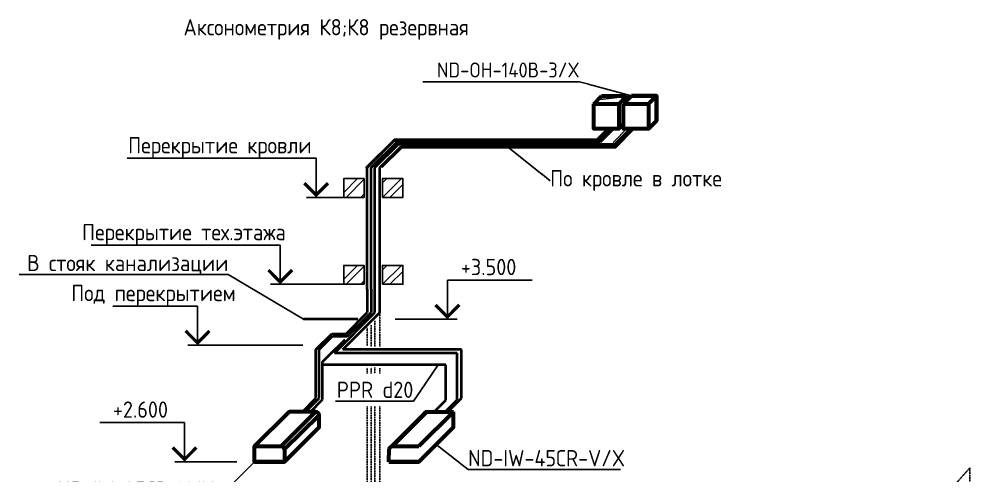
# Model space of a CAD drawing. Header units: millimetres. Extents: x -129048 to 476301, y -5853 to 215316.
# Drawn here: x 29159 to 43748, y 118839 to 125850 of the extents above; entities that cross this region are included whole.
import ezdxf
from ezdxf import colors
from ezdxf.entities.mleader import LeaderData, LeaderLine
from ezdxf.enums import TextEntityAlignment as Align
from ezdxf.math import Vec2, Vec3

# ---------------------------------------------------------------- set-up
doc = ezdxf.new("R2010")
doc.units = ezdxf.units.MM
doc.linetypes.add('ADSK_Штриховая_ш3 п1_5', pattern=[4.5, 3, -1.5])
for name, color, linetype, lineweight in [('GAZLAITER', 1, 'Continuous', 40), ('Дренаж', 36, 'Continuous', 40), ('Кондеи', 6, 'Continuous', 60)]:
    doc.layers.add(name, color=color, linetype=linetype, lineweight=lineweight)
doc.styles.add('PIK', font='isocpeur.ttf', dxfattribs={"width": 0.9, "height": 250})
doc.styles.add('TRAJECTORY_TEXT_STYLE', font='simplex.shx', dxfattribs={"width": 0.65})

# ---------------------------------------------------------------- blocks, each defined once
blk = doc.blocks.new('*U3180')
at = {"color": 0, "linetype": 'ByBlock', "lineweight": -2}
for p, q in [((0, 6), (29, 6)), ((-4.24, 0), (0, 0))]:
    blk.add_line(p, q, dxfattribs=at)
at = {"color": 0, "linetype": 'ByBlock', "lineweight": -2, "ltscale": 100}
blk.add_line((-1.5, 0), (1.5, 0), dxfattribs=at)
blk.add_lwpolyline([(0, 0), (0, 6)], dxfattribs=at)
at = {"color": 0, "linetype": 'ByBlock', "lineweight": -2, "ltscale": 100, "const_width": 0.5}
blk.add_lwpolyline([(1.82, 2.18), (0, 0.35), (-1.82, 2.18)], dxfattribs=at)
at = {"linetype": 'ByBlock', "lineweight": -2, "ltscale": 100, "style": 'TRAJECTORY_TEXT_STYLE', "width": 0.65}
blk.add_attdef('Отм.', text='', height=3.5, dxfattribs=at).set_placement((14.5, 6), align=Align.BOTTOM_CENTER)
at = {"color": 0, "linetype": 'ByBlock', "lineweight": -2, "ltscale": 100, "style": 'TRAJECTORY_TEXT_STYLE', "width": 0.65}
blk.add_attdef('Прим.', text='', height=3.5, dxfattribs=at).set_placement((17.57, 4.8), align=Align.TOP_CENTER)
blk = doc.blocks.new('*U3181')
at = {"color": 0, "linetype": 'ByBlock', "lineweight": -2}
for p, q in [((0, 6), (29, 6)), ((-9.75, 0), (0, 0))]:
    blk.add_line(p, q, dxfattribs=at)
at = {"color": 0, "linetype": 'ByBlock', "lineweight": -2, "ltscale": 100}
blk.add_line((-1.5, 0), (1.5, 0), dxfattribs=at)
blk.add_lwpolyline([(0, 0), (0, 6)], dxfattribs=at)
at = {"color": 0, "linetype": 'ByBlock', "lineweight": -2, "ltscale": 100, "const_width": 0.5}
blk.add_lwpolyline([(1.82, 2.18), (0, 0.35), (-1.82, 2.18)], dxfattribs=at)
at = {"linetype": 'ByBlock', "lineweight": -2, "ltscale": 100, "style": 'TRAJECTORY_TEXT_STYLE', "width": 0.65}
blk.add_attdef('Отм.', text='', height=3.5, dxfattribs=at).set_placement((14.5, 6), align=Align.BOTTOM_CENTER)
at = {"color": 0, "linetype": 'ByBlock', "lineweight": -2, "ltscale": 100, "style": 'TRAJECTORY_TEXT_STYLE', "width": 0.65}
blk.add_attdef('Прим.', text='', height=3.5, dxfattribs=at).set_placement((17.57, 4.8), align=Align.TOP_CENTER)
blk = doc.blocks.new('*U3240')
at = {"color": 0, "linetype": 'ByBlock', "lineweight": -2}
for p, q in [((0, 6), (13, 6)), ((-8, 0), (0, 0))]:
    blk.add_line(p, q, dxfattribs=at)
at = {"color": 0, "linetype": 'ByBlock', "lineweight": -2, "ltscale": 100}
blk.add_line((-1.5, 0), (1.5, 0), dxfattribs=at)
blk.add_lwpolyline([(0, 0), (0, 6)], dxfattribs=at)
at = {"color": 0, "linetype": 'ByBlock', "lineweight": -2, "ltscale": 100, "const_width": 0.5}
blk.add_lwpolyline([(1.82, 2.18), (0, 0.35), (-1.82, 2.18)], dxfattribs=at)
at = {"linetype": 'ByBlock', "lineweight": -2, "ltscale": 100, "style": 'TRAJECTORY_TEXT_STYLE', "width": 0.65}
blk.add_attdef('Отм.', text='', height=3.5, dxfattribs=at).set_placement((6.5, 6), align=Align.BOTTOM_CENTER)
at = {"color": 0, "linetype": 'ByBlock', "lineweight": -2, "ltscale": 100, "style": 'TRAJECTORY_TEXT_STYLE', "width": 0.65}
blk.add_attdef('Прим.', text='', height=3.5, dxfattribs=at).set_placement((9.57, 4.8), align=Align.TOP_CENTER)
blk = doc.blocks.new('*U3179')
at = {"color": 0, "linetype": 'ByBlock', "lineweight": -2}
for p, q in [((0, 6), (13, 6)), ((-16.14, 0), (0, 0))]:
    blk.add_line(p, q, dxfattribs=at)
at = {"color": 0, "linetype": 'ByBlock', "lineweight": -2, "ltscale": 100}
blk.add_line((-1.5, 0), (1.5, 0), dxfattribs=at)
blk.add_lwpolyline([(0, 0), (0, 6)], dxfattribs=at)
at = {"color": 0, "linetype": 'ByBlock', "lineweight": -2, "ltscale": 100, "const_width": 0.5}
blk.add_lwpolyline([(1.82, 2.18), (0, 0.35), (-1.82, 2.18)], dxfattribs=at)
at = {"linetype": 'ByBlock', "lineweight": -2, "ltscale": 100, "style": 'TRAJECTORY_TEXT_STYLE', "width": 0.65}
blk.add_attdef('Отм.', text='', height=3.5, dxfattribs=at).set_placement((6.5, 6), align=Align.BOTTOM_CENTER)
at = {"color": 0, "linetype": 'ByBlock', "lineweight": -2, "ltscale": 100, "style": 'TRAJECTORY_TEXT_STYLE', "width": 0.65}
blk.add_attdef('Прим.', text='', height=3.5, dxfattribs=at).set_placement((9.57, 4.8), align=Align.TOP_CENTER)

msp = doc.modelspace()

# ---------------------------------------------------------------- hatches: boundary and pattern name
h = msp.add_hatch()
h.set_pattern_fill('ANSI32', color=256, scale=25)
h.set_pattern_definition([(45, (58849.68, 119274.86), (-168.3798, 168.3798), []), (45, (58961.93, 119274.86), (-168.3798, 168.3798), [])])
h.paths.add_polyline_path([(34453.86289, 123401.9887), (34141.05747, 123401.9887), (34141.05747, 123114.01574), (34453.86289, 123114.01574)])
h.paths.add_polyline_path([(34735.06893, 123401.9887), (34735.06893, 123114.01574), (35047.87435, 123114.01574), (35047.87435, 123401.9887)])
h = msp.add_hatch()
h.set_pattern_fill('ANSI32', color=256, scale=25)
h.set_pattern_definition([(45, (58849.68, 117941.64), (-168.3798, 168.3798), []), (45, (58961.93, 117941.64), (-168.3798, 168.3798), [])])
h.paths.add_polyline_path([(34453.86289, 122068.77031), (34141.05747, 122068.77031), (34141.05747, 121780.79735), (34453.86289, 121780.79735)])
h.paths.add_polyline_path([(34735.06893, 122068.77031), (34735.06893, 121780.79735), (35047.87435, 121780.79735), (35047.87435, 122068.77031)])

# ---------------------------------------------------------------- linework, layer by layer
for p, q in [((38019.97746, 124007.11121), (38202.27512, 124189.40887)), ((38318.34032, 124189.40887), (38083.99123, 123955.05977)), ((38271.69611, 123955.05977), (38501.27018, 124184.63384)), ((38314.21444, 123875.48844), (38602.76741, 124164.0414)), ((34476.81003, 123569.49991), (34914.42133, 124007.11121)), ((34914.42133, 124007.11121), (38019.97746, 124007.11121)), ((34729.57633, 123569.49991), (35035.56486, 123875.48844)), ((35035.56486, 123875.48844), (38314.21444, 123875.48844))]:
    msp.add_line(p, q)
for points in [[(34453.86289, 123114.01574), (34141.05747, 123114.01574), (34141.05747, 123401.9887), (34453.86289, 123401.9887)], [(34735.06893, 123114.01574), (35047.87435, 123114.01574), (35047.87435, 123401.9887), (34735.06893, 123401.9887)], [(34453.86289, 121780.79735), (34141.05747, 121780.79735), (34141.05747, 122068.77031), (34453.86289, 122068.77031)], [(34735.06893, 121780.79735), (35047.87435, 121780.79735), (35047.87435, 122068.77031), (34735.06893, 122068.77031)]]:
    msp.add_lwpolyline(points, close=True)
at = {"layer": 'GAZLAITER', "color": 5}
for p, q in [((38035.63985, 123984.33548), (38236.72191, 124185.41754)), ((38299.34415, 123928.49938), (38555.67602, 124184.83126)), ((34501.92995, 123569.49991), (34916.76552, 123984.33548)), ((34619.89614, 123569.49991), (34978.89562, 123928.49938)), ((34916.76552, 123984.33548), (38035.63985, 123984.33548)), ((34978.89562, 123928.49938), (38298.2565, 123928.49938)), ((34501.92995, 121705.81087), (34501.92995, 123569.49991)), ((34619.89614, 121705.81087), (34619.89614, 123569.49991)), ((34501.92995, 121705.81087), (34501.92995, 121346.56229)), ((34619.89614, 121346.56229), (34619.89614, 121705.81087))]:
    msp.add_line(p, q, dxfattribs=at)
at = {"layer": 'GAZLAITER'}
for p, q in [((38058.62117, 123962.3805), (38281.65821, 124185.41754)), ((38307.30633, 123895.32806), (38596.80952, 124184.83126)), ((34561.48862, 123569.49991), (34954.36921, 123962.3805)), ((34694.11232, 123569.49991), (35019.94047, 123895.32806)), ((34954.36921, 123962.3805), (38058.62117, 123962.3805)), ((35019.94047, 123895.32806), (38307.30633, 123895.32806)), ((34561.48862, 121705.81087), (34561.48862, 123569.49991)), ((34694.11232, 121705.81087), (34694.11232, 123569.49991)), ((34561.48862, 121705.81087), (34561.48862, 121346.56229)), ((34694.11232, 121346.56229), (34694.11232, 121705.81087)), ((34126.86475, 120779.31472), (34694.11232, 121346.56229)), ((34197.08108, 120982.15474), (34561.48862, 121346.56229)), ((33764.44054, 120779.31472), (33967.28055, 120982.15474)), ((33967.28055, 120982.15474), (34197.08108, 120982.15474)), ((33764.44054, 120031.49135), (33764.44054, 120779.31472)), ((35946.85921, 120779.31472), (34126.86475, 120779.31472)), ((35946.85921, 120031.49135), (35946.85921, 120779.31472)), ((33556.5136, 119823.56441), (33764.44054, 120031.49135)), ((35738.93227, 119823.56441), (35946.85921, 120031.49135))]:
    msp.add_line(p, q, dxfattribs=at)
at = {"layer": 'GAZLAITER', "color": 5, "lineweight": 40, "ltscale": 10}
for p, q in [((33997.08273, 120723.74887), (34619.89614, 121346.56229)), ((34177.78629, 121022.41863), (34501.92995, 121346.56229)), ((33714.2143, 120779.31472), (33957.3182, 121022.41863)), ((33957.3182, 121022.41863), (34177.78629, 121022.41863)), ((33714.2143, 120031.49135), (33714.2143, 120779.31472)), ((35879.94176, 120723.74887), (33997.08273, 120723.74887)), ((35879.94176, 120005.50693), (35879.94176, 120723.74887)), ((33506.28736, 119823.56441), (33714.2143, 120031.49135)), ((35697.99924, 119823.56441), (35879.94176, 120005.50693))]:
    msp.add_line(p, q, dxfattribs=at)
at = {"layer": 'Дренаж'}
for p, q in [((34359.29076, 121245.0711), (33521.10321, 121245.0711)), ((33909.32005, 120681.50029), (34161.61666, 120933.79689)), ((33816.0417, 120588.22193), (33909.32005, 120681.50029)), ((33816.0417, 120010.31194), (33816.0417, 120588.22193)), ((35704.48676, 120545.42627), (33816.0417, 120545.42627)), ((35704.48676, 120002.2468), (35704.48676, 120545.42627)), ((33629.29417, 119823.56441), (33816.0417, 120010.31194)), ((35525.80437, 119823.56441), (35704.48676, 120002.2468))]:
    msp.add_line(p, q, dxfattribs=at)
at = {"layer": 'Кондеи'}
for p, q in [((37975.21432, 124551.05316), (38094.94808, 124670.78691)), ((38094.94808, 124670.78691), (38479.33908, 124670.78691)), ((38359.60532, 124551.05316), (38479.33908, 124670.78691)), ((38433.3058, 124551.05316), (38553.03956, 124670.78691)), ((38479.33908, 124670.78691), (38479.33908, 124597.08644)), ((38817.69679, 124551.05316), (38937.43055, 124670.78691)), ((38433.3058, 124240.36263), (38359.60532, 124166.66216)), ((38937.43055, 124286.39592), (38817.69679, 124166.66216)), ((33181.21039, 119294.93984), (33709.83496, 119823.56441)), ((33234.3902, 119251.74058), (33763.01476, 119772.91361)), ((33763.01476, 119586.57982), (33763.01476, 119772.91361)), ((34874.11604, 119291.50833), (35365.78439, 119783.17668)), ((35416.15266, 119823.56441), (34887.5281, 119294.93984)), ((35823.38464, 119823.56441), (35294.76007, 119294.93984)), ((35416.15266, 119823.56441), (35823.38464, 119823.56441)), ((35823.38464, 119586.57982), (35823.38464, 119823.56441)), ((34834.34829, 119057.95526), (34837.15983, 119254.55211)), ((34887.5281, 119294.93984), (35294.76007, 119294.93984))]:
    msp.add_line(p, q, dxfattribs=at)
at = {"layer": 'Кондеи', "color": 18, "linetype": 'ADSK_Штриховая_ш3 п1_5', "lineweight": 25, "true_color": 0x000000}
for p, q in [((34694.11232, 120825.26605), (34694.11232, 121346.56229)), ((34501.92995, 120834.22073), (34501.92995, 121109.94394)), ((34561.48862, 120824.10134), (34561.48862, 121151.87929)), ((34619.89614, 121221.67701), (34619.89614, 120824.29987)), ((34501.92995, 118417.63707), (34501.92995, 120498.90807)), ((34619.89614, 120503.13394), (34619.89614, 120317.05585)), ((34561.48862, 118417.63707), (34561.48862, 120496.75827)), ((34694.11232, 120318.25838), (34694.11232, 120492.47757)), ((34619.89614, 120163.17566), (34619.89614, 118417.63707)), ((34694.11232, 118417.63707), (34694.11232, 120144.61399)), ((43747.61191, 117771.67559), (43747.61191, 118965.85536))]:
    msp.add_line(p, q, dxfattribs=at)
at = {"layer": 'Кондеи'}
for points in [[(38553.03956, 124670.78691), (38937.43055, 124670.78691), (38937.43055, 124286.39592), (38937.43055, 124670.78691)], [(37975.21432, 124551.05316), (38359.60532, 124551.05316), (38359.60532, 124166.66216), (37975.21432, 124166.66216)], [(38433.3058, 124551.05316), (38817.69679, 124551.05316), (38817.69679, 124166.66216), (38433.3058, 124166.66216)], [(32773.97841, 119057.95526), (33234.3902, 119057.95526), (33763.01476, 119586.57982), (33234.3902, 119057.95526)], [(34834.34829, 119057.95526), (35294.76007, 119057.95526), (35823.38464, 119586.57982), (35294.76007, 119057.95526)]]:
    msp.add_lwpolyline(points, close=True, dxfattribs=at)
for points in [[(33709.97174, 119823.56441), (33302.60298, 119823.56441), (32773.97841, 119294.93984), (33181.21039, 119294.93984)], [(33234.3902, 119251.74058), (33234.3902, 119057.95526), (32773.97841, 119057.95526), (32773.97841, 119294.93984), (33181.21039, 119294.93984)]]:
    msp.add_lwpolyline(points, dxfattribs=at)
for centre, radius, start, end in [((33702.47726, 119762.61646), 61.40701, 9.653363296, 82.989805168), ((35423.64714, 119762.61646), 61.40701, 97.010194832, 160.438479087), ((33171.34786, 119228.46599), 67.20151, 20.263629314, 81.560757462), ((34895.02257, 119233.99189), 61.40701, 97.010194832, 160.438479087)]:
    msp.add_arc(centre, radius, start, end, dxfattribs=at)

# ---------------------------------------------------------------- block references
ref = msp.add_blockref('*U3180', (33717.11741, 123114.01574), dxfattribs=dict(xscale=-100, yscale=100, zscale=100))
ref.add_attrib('Отм.', 'Перекрытие кровли', dxfattribs={"linetype": 'ByBlock', "lineweight": -2, "ltscale": 100, "height": 250, "style": 'PIK', "width": 0.9}).set_placement((32240.5265, 123714.01574), align=Align.BOTTOM_CENTER)
ref = msp.add_blockref('*U3181', (33166.49777, 121780.79735), dxfattribs=dict(xscale=-100, yscale=100, zscale=100))
ref.add_attrib('Отм.', 'Перекрытие тех.этажа', dxfattribs={"linetype": 'ByBlock', "lineweight": -2, "ltscale": 100, "height": 250, "style": 'PIK', "width": 0.9}).set_placement((31689.90686, 122380.79735), align=Align.BOTTOM_CENTER)
ref = msp.add_blockref('*U3240', (35731.6887, 121245.0711), dxfattribs=dict(xscale=100, yscale=100, zscale=100))
ref.add_attrib('Отм.', '+3.500', dxfattribs={"linetype": 'ByBlock', "lineweight": -2, "ltscale": 100, "height": 250, "style": 'PIK', "width": 0.9}).set_placement((36363.45006, 121845.0711), align=Align.BOTTOM_CENTER)
ref = msp.add_blockref('*U3179', (31897.87227, 120846.08821), dxfattribs=dict(xscale=-100, yscale=100, zscale=100))
ref.add_attrib('Отм.', 'Под перекрытием', dxfattribs={"linetype": 'ByBlock', "lineweight": -2, "ltscale": 100, "height": 250, "style": 'PIK', "width": 0.9}).set_placement((31221.28136, 121446.08821), align=Align.BOTTOM_CENTER)

# ---------------------------------------------------------------- texts
at = {"insert": (31683.63189, 125849.18378), "char_height": 250, "attachment_point": 1, "style": 'PIK'}
msp.add_mtext_dynamic_manual_height_columns('Аксонометрия К8;К8 резервная', width=6845.9417764, gutter_width=1250, heights=[0], dxfattribs=at)

# ---------------------------------------------------------------- next in the draw order: leaders
at = {"layer": 'GAZLAITER', "color": 18, "lineweight": 25, "ltscale": 10, "true_color": 0x000000}
ml = msp.add_multileader_mtext('Standard', dxfattribs=at)
ml.set_content('{\\H0.91667x;\\C256;\\c0;ND-OH-140B-3/X}', color=1, style='PIK')
ml.set_leader_properties()
ml.build(insert=Vec2(0, 0))
ml.multileader.update_dxf_attribs({"text_right_attachment_type": 6, "dogleg_length": 0.36, "arrow_head_size": 0.18})
ctx = ml.context
ctx.base_point, ctx.char_height, ctx.arrow_head_size, ctx.landing_gap_size, ctx.plane_origin = Vec3(35654.90011, 125057.63698), 250, 0.18, 0.09, Vec3(38035.0812, 124610.92004)
ctx.right_attachment, ctx.text_align_type = 6, 2
notes = []
notes.append((ctx, [(0, (1, 1, 0), (37759.19776, 124886.80348), (-1, 0), 0.36, [(1, [(38035.0812, 124610.92004), (38553.03956, 124670.78691)], 0, [])])]))
ctx.mtext.insert, ctx.mtext.alignment, ctx.mtext.flow_direction = Vec3(37758.74776, 125182.63698), 3, 5
ctx.mtext.has_bg_fill, ctx.mtext.bg_color, ctx.mtext.bg_scale_factor, ctx.mtext.bg_transparency, ctx.mtext.use_window_bg_color = 1, -1027028792, 1.5, 0, 1
ml = msp.add_multileader_mtext('Standard', dxfattribs=at)
ml.set_content('{\\C256;\\c0;По кровле в лотке}', color=1, style='PIK')
ml.set_leader_properties()
ml.build(insert=Vec2(0, 0))
ml.multileader.update_dxf_attribs({"text_right_attachment_type": 6, "dogleg_length": 0.36, "arrow_head_size": 0.18})
ctx = ml.context
ctx.base_point, ctx.char_height, ctx.arrow_head_size, ctx.landing_gap_size, ctx.plane_origin = Vec3(37309.82003, 123368.64731), 250, 0.18, 0.09, Vec3(35504.20109, 123875.48844)
ctx.right_attachment, ctx.text_align_type = 6, 2
notes.append((ctx, [(0, (1, 1, 0), (37309.46003, 123368.64731), (1, 0), 0.36, [(0, [(36674.88965, 123875.48844)], 0, [])])]))
ctx.mtext.insert, ctx.mtext.alignment, ctx.mtext.flow_direction = Vec3(39942.41003, 123531.14731), 3, 5
ctx.mtext.has_bg_fill, ctx.mtext.bg_color, ctx.mtext.bg_scale_factor, ctx.mtext.bg_transparency, ctx.mtext.use_window_bg_color = 1, -1027028792, 1.5, 0, 1
ml = msp.add_multileader_mtext('Standard', dxfattribs=at)
ml.set_content('{\\C256;\\c0;В стояк канализации}', color=1, style='PIK')
ml.set_leader_properties()
ml.build(insert=Vec2(0, 0))
ml.multileader.update_dxf_attribs({"text_right_attachment_type": 6, "dogleg_length": 0.36, "arrow_head_size": 0.18})
ctx = ml.context
ctx.base_point, ctx.char_height, ctx.arrow_head_size, ctx.landing_gap_size, ctx.plane_origin = Vec3(29343.10449, 122087.92517), 250, 0.18, 0.09, Vec3(33521.10321, 121245.0711)
ctx.right_attachment, ctx.text_align_type = 6, 2
notes.append((ctx, [(1, (1, 1, 0), (32369.89449, 121931.67517), (-1, 0), 0.36, [(0, [(33521.10321, 121245.0711)], 0, [])])]))
ctx.mtext.insert, ctx.mtext.alignment, ctx.mtext.flow_direction = Vec3(32369.44449, 122231.67517), 3, 5
ctx.mtext.has_bg_fill, ctx.mtext.bg_color, ctx.mtext.bg_scale_factor, ctx.mtext.bg_transparency, ctx.mtext.use_window_bg_color = 1, -1027028792, 1.5, 0, 1
ml = msp.add_multileader_mtext('Standard', dxfattribs=at)
ml.set_content('PPR d20', color=(0, 0, 0), style='PIK')
ml.set_leader_properties()
ml.build(insert=Vec2(0, 0))
ml.multileader.update_dxf_attribs({"text_right_attachment_type": 6, "dogleg_length": 0.36, "arrow_head_size": 0.18})
ctx = ml.context
ctx.base_point, ctx.char_height, ctx.arrow_head_size, ctx.landing_gap_size, ctx.plane_origin = Vec3(34106.02949, 120161.22256), 250, 0.18, 0.09, Vec3(28504.21898, 120800.63435)
ctx.right_attachment, ctx.text_align_type = 6, 2
notes.append((ctx, [(0, (1, 1, 0), (35209.06949, 119986.31725), (-1, 0), 0.36, [(0, [(35589.03555, 120545.42627)], 0, [])])]))
ctx.mtext.insert, ctx.mtext.alignment, ctx.mtext.flow_direction = Vec3(35208.61949, 120286.31725), 3, 5
ctx.mtext.has_bg_fill, ctx.mtext.bg_color, ctx.mtext.bg_scale_factor, ctx.mtext.bg_transparency, ctx.mtext.use_window_bg_color = 1, -1027028792, 1.5, 0, 1
at = {"layer": 'Кондеи', "color": 18, "lineweight": 25, "ltscale": 10, "true_color": 0x000000}
ml = msp.add_multileader_mtext('Standard', dxfattribs=at)
ml.set_content('ND-IW-45СR-V/X', color=250, style='PIK')
ml.set_leader_properties()
ml.build(insert=Vec2(0, 0))
ml.multileader.update_dxf_attribs({"text_left_attachment_type": 6, "text_right_attachment_type": 6, "dogleg_length": 0.36, "arrow_head_size": 0.18})
ctx = ml.context
ctx.base_point, ctx.char_height, ctx.arrow_head_size, ctx.landing_gap_size, ctx.plane_origin = Vec3(36048.29464, 118937.58499), 250, 0.18, 0.09, Vec3(35559.07236, 119322.26754)
ctx.left_attachment, ctx.right_attachment = 6, 6
notes.append((ctx, [(1, (1, 1, 0), (36047.93464, 118937.58499), (1, 0), 0.36, [(0, [(35559.07236, 119322.26754)], 0, [])])]))
ctx.mtext.insert, ctx.mtext.flow_direction = Vec3(36048.38464, 119237.58499), 5
ctx.mtext.has_bg_fill, ctx.mtext.bg_color, ctx.mtext.bg_scale_factor, ctx.mtext.bg_transparency, ctx.mtext.use_window_bg_color = 1, -1027028792, 1.5, 0, 1
ml = msp.add_multileader_mtext('Standard', dxfattribs=at)
ml.set_content('ND-IW-45СR-V/X', color=250, style='PIK')
ml.set_leader_properties()
ml.build(insert=Vec2(0, 0))
ml.multileader.update_dxf_attribs({"text_left_attachment_type": 6, "text_right_attachment_type": 6, "dogleg_length": 0.36, "arrow_head_size": 0.18})
ctx = ml.context
ctx.base_point, ctx.char_height, ctx.arrow_head_size, ctx.landing_gap_size, ctx.plane_origin = Vec3(29821.17402, 118451.2268), 250, 0.18, 0.09, Vec3(33218.66281, 119739.62424)
ctx.left_attachment, ctx.right_attachment, ctx.text_align_type = 6, 6, 2
notes.append((ctx, [(0, (1, 1, 0), (32161.71402, 118451.2268), (-1, 0), 0.36, [(0, [(32773.97841, 119057.95526)], 0, [])])]))
ctx.mtext.insert, ctx.mtext.alignment, ctx.mtext.flow_direction = Vec3(32161.26402, 118751.2268), 3, 5
ctx.mtext.has_bg_fill, ctx.mtext.bg_color, ctx.mtext.bg_scale_factor, ctx.mtext.bg_transparency, ctx.mtext.use_window_bg_color = 1, -1027028792, 1.5, 0, 1
for ctx, leaders in notes:
    for number, flags, end, landing, length, lines in leaders:
        leader = LeaderData()
        leader.index, (leader.has_last_leader_line, leader.has_dogleg_vector, leader.attachment_direction) = number, flags
        leader.last_leader_point, leader.dogleg_vector, leader.dogleg_length = Vec3(end), Vec3(landing), length
        for number, points, colour, breaks in lines:
            line = LeaderLine()
            line.index, line.vertices, line.color, line.breaks = number, Vec3.list(points), colors.encode_raw_color(colour), breaks
            leader.lines.append(line)
        ctx.leaders.append(leader)

# ---------------------------------------------------------------- next in the draw order: linework, layer by layer
at = {"layer": 'Кондеи', "color": 18, "linetype": 'ADSK_Штриховая_ш3 п1_5', "lineweight": 25, "true_color": 0x000000}
msp.add_line((43747.61191, 118965.85536), (36357.32926, 110650.79601), dxfattribs=at)

# ---------------------------------------------------------------- next in the draw order: block references
ref = msp.add_blockref('*U3240', (31699.13169, 119057.95526), dxfattribs=dict(xscale=-100, yscale=100, zscale=100))
ref.add_attrib('Отм.', '+2.600', dxfattribs={"linetype": 'ByBlock', "lineweight": -2, "ltscale": 100, "height": 250, "style": 'PIK', "width": 0.9}).set_placement((31022.54078, 119657.95526), align=Align.BOTTOM_CENTER)

doc.saveas('drawing.dxf')
